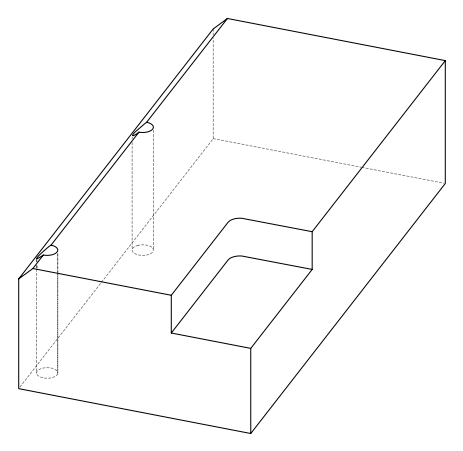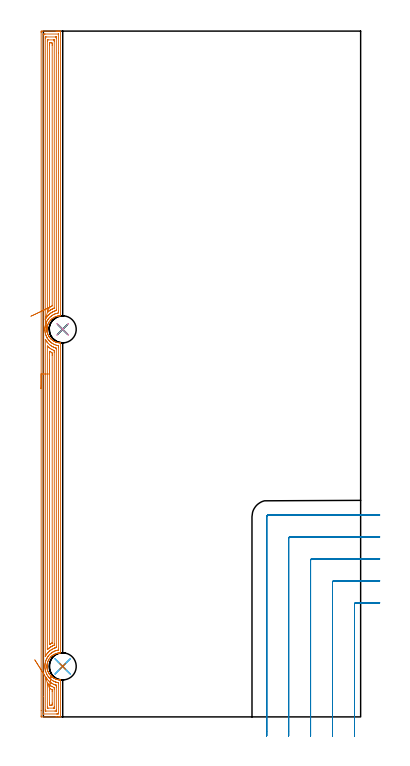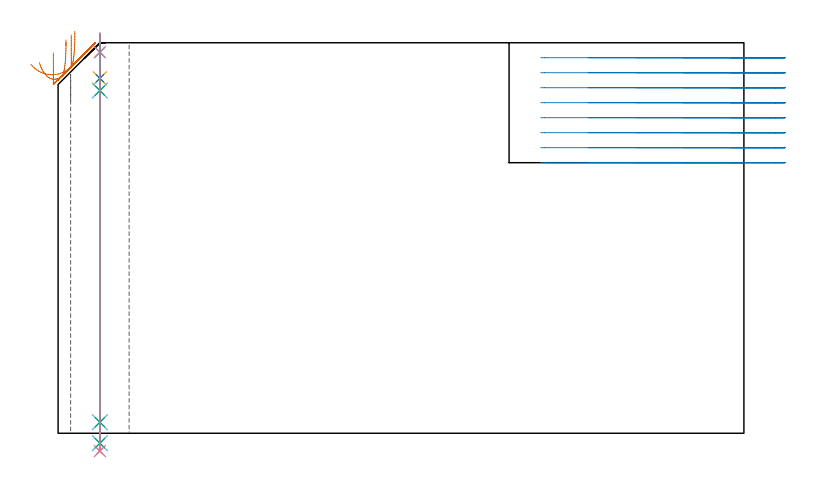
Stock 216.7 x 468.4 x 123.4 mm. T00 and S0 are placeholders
(PLAN: 10 operations, 8 tool changes, 35.8 min)
(1 AREA_MILL | FG_CHAMFER_SURFACE | UGT0205_001 | 18.74 min | 40809 mm3)
(2 MILL_CORNER_NOTCH_RECTANGULAR | CORNER_NOTCH_RECTANGULAR | UGT0201_094 | Follow Part, ap 5, ae 75% | 14.66 min | 414950 mm3)
(3 SPOT_DRILL | STEP1HOLE | NXT0321_9005460120000 | 0.05 min | 76 mm3)
(4 SPOT_DRILL_1 | STEP1HOLE_1 | NXT0321_9005460120000 | 0.05 min | 120 mm3)
(5 DRILL_BLIND_HOLE_INTO_CENTER | STEP1HOLE | NXT0301_046 | 0.05 min | 364 mm3)
(6 GUN_DRILL_THROUGH_HOLE | STEP1HOLE | UGT0307_003 | 0.59 min | 4294 mm3)
(7 SPADE_DRILL_TO_ENLARGE_THROUGH_HOLE | STEP1HOLE | UGT0306_009 | 0.53 min | 27817 mm3)
(8 DRILL_BLIND_HOLE_INTO_CENTER_1 | STEP1HOLE_1 | NXT0301_046 | 0.05 min | 364 mm3)
(9 GUN_DRILL_THROUGH_HOLE_1 | STEP1HOLE_1 | UGT0307_003 | 0.59 min | 4313 mm3)
(10 SPADE_DRILL_TO_ENLARGE_THROUGH_HOLE_1 | STEP1HOLE_1 | UGT0306_009 | 0.53 min | 27789 mm3)
(TOOL UGT0205_001 | Chamfer Mill 20 x 3 x 45 deg. | D20 FL50 Z2)
(TOOL UGT0201_094 | End mill 20 mm | D20 FL38 Z4)
(TOOL NXT0321_9005460120000 | NC Spot Drill, 142deg, 12mm, Carbide, Uncoated | D12 PA142 FL30 Z2)
(TOOL NXT0301_046 | Carbide Drill 7.5mm [860.1-0750-038A1-MM 2214] | D7.5 PA140 FL53 Z2)
(TOOL UGT0307_003 | Gun Drill 7 mm | D7 PA130 FL24 Z1)
(TOOL UGT0306_009 | Spade Drill 18.5mm | D18.5 PA132 FL10 Z2)
(OP 1 AREA_MILL)
G17 G21 G94 G90
T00 M6
G54
G17 G0 G90 X-1.5 Y224.2 S1061 M3
G43 Z133.4 H0
Z120.2
G94 G1 Y224.238 Z119.328 F250.
Y224.352 Z118.464
Y224.541 Z117.612
Y224.803 Z116.78
Y225.137 Z115.974
Y225.54 Z115.2
Y226.008 Z114.464
Y226.54 Z113.772
Y227.129 Z113.129
Y227.772 Z112.54
Y228.464 Z112.008
Y229.2 Z111.54
Y229.974 Z111.137
Y230.78 Z110.803
Y231.612 Z110.541
Y232.464 Z110.352
Y233.328 Z110.238
Y234.2 Z110.2
Y467.334
X-1.499 Y467.783 Z110.201
X-1.495 Y468.222 Z110.203
X-1.492 Y468.39 Z110.206
X-1.063 Y468.395 Z110.634
X-0.455 Y468.4 Z111.242
X8.622 Z120.316
X9.167 Z120.864
X9.502 Z121.198
X10.048 Z121.744
X10.383 Z122.077
X11.053 Z122.752
X11.368 Z123.067
X11.701 Y468.397 Z123.392
X11.7 Y468.23 Z123.4
Y274.843
X11.693 Y273.95 Z123.393
X11.174 Y273.933 Z122.873
X10.979 Y273.918 Z122.677
X10.542 Y273.87 Z122.237
X10.106 Y273.804 Z121.799
X9.997 Y273.782 Z121.689
X9.667 Y273.716 Z121.36
X9.502 Y273.675 Z121.196
X9.228 Y273.607 Z120.926
X8.788 Y273.473 Z120.486
X8.622 Y273.412 Z120.319
X8.352 Y273.313 Z120.05
X7.706 Y273.04 Z119.406
X7.476 Y272.923 Z119.175
X7.034 Y272.677 Z118.734
X6.602 Y272.408 Z118.298
X6.22 Y272.147 Z117.92
X5.724 Y271.749 Z117.424
X5.69 Y271.718 Z117.39
X5.393 Y271.449 Z117.091
X5.179 Y271.255 Z116.878
X4.849 Y270.906 Z116.548
X4.397 Y270.362 Z116.093
X4.277 Y270.197 Z115.976
X4.22 Y270.116 Z115.918
X4.086 Y269.93 Z115.782
X3.975 Y269.775 Z115.67
X3.78 Y269.469 Z115.479
X3.535 Y269.026 Z115.232
X3.383 Y268.723 Z115.082
X3.31 Y268.576 Z115.008
X3.099 Y268.093 Z114.796
X3.046 Y267.949 Z114.745
X3.023 Y267.885 Z114.722
X2.958 Y267.697 Z114.651
X2.953 Y267.683 Z114.647
X2.837 Y267.32 Z114.536
X2.812 Y267.238 Z114.511
X2.697 Y266.79 Z114.393
X2.604 Y266.345 Z114.304
X2.535 Y265.897 Z114.233
X2.49 Y265.451 Z114.184
X2.485 Y265.341 Z114.175
X2.475 Y265.191 Z114.169
X2.467 Y265.063 Z114.163
X2.464 Y265.017 Z114.16
X2.463 Y265.004 Z114.159
Y264.909 Z114.158
X2.462 Y264.8 Z114.156
X2.459 Y264.558
X2.479 Y264.111 Z114.17
X2.496 Y263.899 Z114.193
X2.517 Y263.665 Z114.214
X2.578 Y263.23 Z114.272
X2.579 Y263.219 Z114.274
X2.662 Y262.771 Z114.361
X2.768 Y262.326 Z114.466
X2.865 Y261.992 Z114.565
X2.899 Y261.878 Z114.599
X3.049 Y261.433 Z114.749
X3.097 Y261.306 Z114.797
X3.449 Y260.54 Z115.147
X3.692 Y260.09 Z115.389
X3.956 Y259.647 Z115.654
X3.974 Y259.62 Z115.672
X4.22 Y259.277 Z115.917
X4.288 Y259.182 Z115.986
X4.619 Y258.754 Z116.318
X4.849 Y258.49 Z116.548
X5.157 Y258.17 Z116.855
X5.289 Y258.041 Z116.988
X5.474 Y257.861 Z117.173
X5.54 Y257.804 Z117.239
X5.725 Y257.645 Z117.424
X6.156 Y257.306 Z117.856
X6.199 Y257.275 Z117.899
X6.421 Y257.117 Z118.116
X6.6 Y256.986 Z118.3
X6.861 Y256.829 Z118.557
X7.049 Y256.715 Z118.746
X7.476 Y256.479 Z119.175
X7.677 Y256.382 Z119.377
X7.911 Y256.27 Z119.61
X8.108 Y256.184 Z119.806
X8.181 Y256.152 Z119.878
X8.336 Y256.084 Z120.035
X8.357 Y256.076 Z120.056
X8.622 Y255.985 Z120.319
X8.791 Y255.926 Z120.488
X9.148 Y255.817 Z120.847
X9.228 Y255.793 Z120.926
X9.502 Y255.725 Z121.199
X9.664 Y255.684 Z121.363
X10.103 Y255.596 Z121.802
X10.541 Y255.53 Z122.238
X10.823 Y255.501 Z122.518
X10.981 Y255.485 Z122.675
X11.394 Y255.459 Z123.09
X11.586 Y255.452 Z123.283
X11.694 Y255.446 Z123.392
X11.7 Y255.191 Z123.4
Y43.939
X11.702 Y43.753 Z123.392
X11.329 Y43.74 Z123.028
X11.308 Y43.739 Z123.008
X11.201 Y43.731 Z122.901
X10.979 Y43.716 Z122.677
X10.542 Y43.67 Z122.237
X10.383 Y43.647 Z122.077
X10.104 Y43.607 Z121.801
X9.894 Y43.57 Z121.592
X9.228 Y43.404 Z120.926
X8.79 Y43.273 Z120.485
X8.622 Y43.212 Z120.316
X8.454 Y43.153 Z120.152
X8.352 Y43.116 Z120.05
X8.184 Y43.046 Z119.884
X7.911 Y42.93 Z119.61
X7.476 Y42.725 Z119.175
X7.381 Y42.677 Z119.081
X7.246 Y42.599 Z118.945
X6.988 Y42.451 Z118.687
X6.861 Y42.37 Z118.559
X6.6 Y42.206 Z118.299
X6.525 Y42.152 Z118.224
X6.421 Y42.078 Z118.118
X6.179 Y41.907 Z117.878
X6.005 Y41.784 Z117.704
X5.98 Y41.764 Z117.679
X5.724 Y41.554 Z117.424
X5.366 Y41.23 Z117.065
X5.019 Y40.891 Z116.716
X4.946 Y40.813 Z116.642
X4.85 Y40.711 Z116.547
X4.552 Y40.36 Z116.25
X4.268 Y39.998 Z115.967
X4.22 Y39.929 Z115.919
X3.973 Y39.575 Z115.673
X3.685 Y39.105 Z115.385
X3.449 Y38.662 Z115.146
X3.232 Y38.213 Z114.932
X3.098 Y37.893 Z114.797
X2.9 Y37.32 Z114.598
X2.77 Y36.875 Z114.466
X2.662 Y36.427 Z114.359
X2.648 Y36.346 Z114.342
X2.579 Y35.981 Z114.275
X2.516 Y35.534 Z114.214
X2.509 Y35.453 Z114.207
X2.476 Y35.088 Z114.175
X2.472 Y34.986 Z114.171
X2.468 Y34.84 Z114.162
X2.459 Y34.641 Z114.156
X2.461 Y34.523 Z114.154
X2.462 Y34.335 Z114.157
Y34.194 Z114.161
X2.489 Y33.748 Z114.185
X2.499 Y33.667 Z114.193
X2.537 Y33.301 Z114.232
X2.607 Y32.855 Z114.299
X2.625 Y32.773 Z114.316
X2.659 Y32.59 Z114.357
X2.679 Y32.494 Z114.377
X2.698 Y32.408 Z114.394
X2.72 Y32.327 Z114.413
X2.762 Y32.158 Z114.458
X2.813 Y31.962 Z114.507
X2.948 Y31.531 Z114.643
X3.098 Y31.104 Z114.797
X3.151 Y30.987 Z114.848
X3.312 Y30.62 Z115.012
X3.531 Y30.177 Z115.228
X3.746 Y29.795 Z115.442
X3.974 Y29.42 Z115.672
X4.018 Y29.354 Z115.716
X4.065 Y29.284 Z115.762
X4.403 Y28.832 Z116.101
X4.759 Y28.391 Z116.458
X4.849 Y28.289 Z116.548
X5.248 Y27.886 Z116.947
X5.66 Y27.498 Z117.359
X5.725 Y27.443 Z117.424
X5.759 Y27.416 Z117.459
X5.98 Y27.245 Z117.676
X6.144 Y27.116 Z117.843
X6.157 Y27.106 Z117.856
X6.265 Y27.029 Z117.965
X6.421 Y26.919 Z118.116
X6.56 Y26.818 Z118.259
X6.6 Y26.79 Z118.3
X6.885 Y26.605 Z118.581
X7.03 Y26.521 Z118.73
X7.101 Y26.48 Z118.801
X7.178 Y26.436 Z118.876
X7.301 Y26.371 Z118.996
X7.477 Y26.277 Z119.174
X7.911 Y26.069 Z119.61
X8.181 Y25.956 Z119.879
X8.254 Y25.925 Z119.954
X8.351 Y25.884 Z120.051
X8.462 Y25.844 Z120.161
X8.622 Y25.785 Z120.318
X8.818 Y25.712 Z120.516
X9.227 Y25.593 Z120.926
X9.502 Y25.525 Z121.199
X9.665 Y25.484 Z121.362
X10.103 Y25.396 Z121.802
X10.259 Y25.373 Z121.958
X10.54 Y25.33 Z122.239
X10.761 Y25.308 Z122.46
X10.979 Y25.286 Z122.677
X11.263 Y25.269 Z122.961
X11.472 Y25.256 Z123.17
X11.558 Y25.253 Z123.256
X11.695 Y25.24 Z123.393
X11.7 Y25.181 Z123.4
Y0.17
X11.701 Y0.003 Z123.392
X11.368 Y0. Z123.067
X11.053 Z122.752
X10.383 Z122.077
X9.167 Z120.864
X8.622 Z120.316
X-1.337 Y0.001 Z110.36
X-1.492 Y0.01 Z110.206
X-1.499 Y0.166 Z110.199
X-1.5 Y0.617 Z110.2
Y4.266
Y234.2
X-0.086 Z111.614
X-0.085 Y465.898 Z111.615
X-0.084 Y465.997 Z111.616
X-0.079 Y466.385 Z111.621
X0.305 Y466.396 Z112.005
X0.698 Y466.398 Z112.398
X1.181 Y466.4 Z112.881
X10.194 Y466.399 Z121.894
X10.225 Y466.398 Z121.925
X10.257 Y466.394 Z121.957
X10.278 Y466.39 Z121.978
X10.279 Y466.366 Z121.979
X10.285 Y466.096 Z121.985
X10.286 Y453.478 Z121.986
Y277.621
X10.285 Y276.728 Z121.985
X10.284 Y276.629 Z121.984
X10.271 Y275.849 Z121.971
X9.663 Y275.736 Z121.363
X9.529 Y275.708 Z121.229
X9.502 Y275.702 Z121.202
X8.832 Y275.522 Z120.532
X8.622 Y275.458 Z120.322
X8.169 Y275.302 Z119.869
X7.741 Y275.134 Z119.441
X7.537 Y275.049 Z119.237
X7.074 Y274.843 Z118.774
X6.934 Y274.768 Z118.634
X6.861 Y274.727 Z118.561
X6.376 Y274.442 Z118.076
X5.98 Y274.196 Z117.68
X5.832 Y274.1 Z117.532
X5.614 Y273.949 Z117.314
X5.325 Y273.721 Z117.025
X5.1 Y273.537 Z116.8
X4.843 Y273.317 Z116.543
X4.549 Y273.056 Z116.249
X4.38 Y272.893 Z116.08
X4.22 Y272.728 Z115.92
X3.95 Y272.437 Z115.65
X3.715 Y272.163 Z115.415
X3.546 Y271.953 Z115.246
X3.339 Y271.688 Z115.039
X3.164 Y271.448 Z114.864
X3.039 Y271.27 Z114.739
X2.807 Y270.916 Z114.507
X2.476 Y270.359 Z114.176
X2.459 Y270.326 Z114.159
X2.18 Y269.766 Z113.88
X2.051 Y269.483 Z113.751
X1.906 Y269.151 Z113.606
X1.691 Y268.59 Z113.391
X1.674 Y268.542 Z113.374
X1.662 Y268.505 Z113.362
X1.578 Y268.236 Z113.278
X1.461 Y267.816 Z113.161
X1.43 Y267.697 Z113.13
X1.292 Y267.094 Z112.992
X1.235 Y266.803 Z112.935
X1.161 Y266.333 Z112.861
X1.113 Y265.91 Z112.813
X1.079 Y265.524 Z112.779
X1.054 Y265.017 Z112.754
X1.052 Y264.837 Z112.752
X1.058 Y264.306 Z112.758
X1.065 Y264.124 Z112.765
X1.091 Y263.725 Z112.791
X1.142 Y263.23 Z112.842
X1.217 Y262.704 Z112.917
X1.287 Y262.337 Z112.987
X1.465 Y261.558 Z113.165
X1.497 Y261.444 Z113.197
X1.578 Y261.171 Z113.278
X1.788 Y260.551 Z113.488
X1.925 Y260.199 Z113.625
X2.172 Y259.657 Z113.872
X2.266 Y259.461 Z113.966
X2.459 Y259.084 Z114.159
X2.594 Y258.833 Z114.294
X2.634 Y258.764 Z114.334
X2.905 Y258.323 Z114.605
X3.219 Y257.871 Z114.919
X3.339 Y257.708 Z115.039
X3.656 Y257.302 Z115.356
X3.933 Y256.978 Z115.633
X4.22 Y256.673 Z115.92
X4.83 Y256.084 Z116.53
X5.1 Y255.859 Z116.8
X5.468 Y255.57 Z117.168
X5.976 Y255.191 Z117.676
X5.989 Y255.182 Z117.689
X6.861 Y254.682 Z118.561
X7.635 Y254.298 Z119.335
X7.741 Y254.251 Z119.441
X7.82 Y254.218 Z119.52
X8.622 Y253.942 Z120.322
X9.116 Y253.796 Z120.816
X9.502 Y253.706 Z121.202
X10.226 Y253.564 Z121.926
X10.255 Y253.552 Z121.955
X10.279 Y253.51 Z121.979
X10.286 Y252.511 Z121.986
Y46.172
X10.283 Y45.775 Z121.983
X10.281 Y45.676 Z121.981
X10.279 Y45.658 Z121.979
X10.262 Y45.65 Z121.962
X10.21 Y45.637 Z121.91
X10.059 Y45.607 Z121.759
X9.502 Y45.493 Z121.202
X9.329 Y45.454 Z121.029
X8.66 Y45.279 Z120.36
X8.63 Y45.27 Z120.33
X8.622 Y45.267 Z120.322
X7.98 Y45.036 Z119.68
X7.741 Y44.936 Z119.441
X7.363 Y44.77 Z119.063
X6.861 Y44.528 Z118.561
X6.768 Y44.48 Z118.468
X6.601 Y44.385 Z118.301
X6.217 Y44.146 Z117.917
X5.98 Y43.993 Z117.68
X5.688 Y43.789 Z117.388
X5.274 Y43.492 Z116.974
X5.177 Y43.414 Z116.877
X5.1 Y43.348 Z116.8
X4.708 Y42.997 Z116.408
X4.278 Y42.599 Z115.978
X4.248 Y42.57 Z115.948
X4.239 Y42.56 Z115.939
X4.22 Y42.54 Z115.92
X3.83 Y42.101 Z115.53
X3.498 Y41.706 Z115.198
X3.428 Y41.616 Z115.128
X3.339 Y41.498 Z115.039
X3.058 Y41.098 Z114.758
X2.869 Y40.813 Z114.569
X2.712 Y40.556 Z114.412
X2.459 Y40.122 Z114.159
X2.388 Y39.991 Z114.088
X2.351 Y39.919 Z114.051
X2.098 Y39.392 Z113.798
X1.937 Y39.026 Z113.637
X1.833 Y38.767 Z113.533
X1.6 Y38.111 Z113.3
X1.578 Y38.036 Z113.278
X1.41 Y37.41 Z113.11
X1.37 Y37.24 Z113.07
X1.252 Y36.678 Z112.952
X1.194 Y36.346 Z112.894
X1.133 Y35.905 Z112.833
X1.09 Y35.453 Z112.79
X1.066 Y35.08 Z112.766
X1.05 Y34.56 Z112.75
X1.054 Y34.198 Z112.754
X1.08 Y33.667 Z112.78
X1.118 Y33.24 Z112.818
X1.176 Y32.773 Z112.876
X1.275 Y32.188 Z112.975
X1.339 Y31.88 Z113.039
X1.427 Y31.517 Z113.127
X1.565 Y31. Z113.265
X1.569 Y30.987 Z113.269
X1.578 Y30.958 Z113.278
X1.885 Y30.094 Z113.585
X2.128 Y29.536 Z113.828
X2.295 Y29.2 Z113.995
X2.459 Y28.883 Z114.159
X2.793 Y28.307 Z114.493
X3.005 Y27.97 Z114.705
X3.339 Y27.505 Z115.039
X3.407 Y27.414 Z115.107
X3.681 Y27.067 Z115.381
X4.17 Y26.521 Z115.87
X4.22 Y26.471 Z115.92
X5.019 Y25.709 Z116.719
X5.1 Y25.646 Z116.8
X5.124 Y25.627 Z116.824
X5.98 Y25.003 Z117.68
X6.396 Y24.734 Z118.096
X6.861 Y24.478 Z118.561
X7.283 Y24.269 Z118.983
X7.741 Y24.065 Z119.441
X8.291 Y23.841 Z119.991
X8.538 Y23.756 Z120.238
X8.622 Y23.729 Z120.322
X8.776 Y23.685 Z120.476
X9.502 Y23.507 Z121.202
X9.922 Y23.415 Z121.622
X10.17 Y23.365 Z121.87
X10.279 Y23.329 Z121.979
X10.284 Y23.047 Z121.984
X10.285 Y22.948 Z121.985
Y2.502
X10.284 Y2.403 Z121.984
X10.279 Y2.015 Z121.979
X9.895 Y2.004 Z121.595
X9.502 Y2.002 Z121.202
X9.019 Y2. Z120.719
X0.006 Y2.001 Z111.706
X-0.025 Y2.002 Z111.675
X-0.057 Y2.006 Z111.643
X-0.078 Y2.01 Z111.622
X-0.079 Y2.034 Z111.621
X-0.085 Y2.304 Z111.615
X-0.086 Y14.026 Z111.614
Y234.2
X1.328 Z113.028
X1.329 Y257.871 Z113.029
X1.578 Y257.442 Z113.278
X1.858 Y256.978 Z113.558
X2.459 Y256.129 Z114.159
X2.492 Y256.084 Z114.192
X2.61 Y255.931 Z114.31
X3.256 Y255.191 Z114.956
X3.339 Y255.106 Z115.039
X4.179 Y254.298 Z115.879
X4.22 Y254.262 Z115.92
X4.42 Y254.095 Z116.12
X5.1 Y253.588 Z116.8
X5.355 Y253.405 Z117.055
X5.98 Y253.032 Z117.68
X6.248 Y252.876 Z117.948
X6.773 Y252.601 Z118.473
X6.861 Y252.558 Z118.561
X6.958 Y252.511 Z118.658
X7.503 Y252.277 Z119.203
X7.741 Y252.189 Z119.441
X8.235 Y252.011 Z119.935
X8.622 Y251.888 Z120.322
X8.83 Y251.822 Z120.53
X8.865 Y251.808 Z120.565
X8.867 Y251.77 Z120.567
X8.87 Y251.703 Z120.57
X8.871 Y251.618 Z120.571
Y251.365
Y47.958
X8.87 Y47.707 Z120.57
X8.866 Y47.452 Z120.566
X8.865 Y47.386 Z120.565
X8.839 Y47.374 Z120.539
X8.772 Y47.351 Z120.472
X8.622 Y47.304 Z120.322
X8.441 Y47.249 Z120.141
X7.867 Y47.065 Z119.567
X7.774 Y47.032 Z119.474
X7.741 Y47.02 Z119.441
X7.151 Y46.771 Z118.851
X6.861 Y46.641 Z118.561
X6.548 Y46.489 Z118.248
X5.956 Y46.172 Z117.656
X5.431 Y45.836 Z117.131
X5.1 Y45.61 Z116.8
X4.907 Y45.474 Z116.607
X4.64 Y45.279 Z116.34
X4.407 Y45.088 Z116.107
X4.22 Y44.928 Z115.92
X3.936 Y44.673 Z115.636
X3.625 Y44.385 Z115.325
X3.48 Y44.243 Z115.18
X3.339 Y44.096 Z115.039
X3.054 Y43.781 Z114.754
X2.8 Y43.492 Z114.5
X2.645 Y43.303 Z114.345
X2.459 Y43.067 Z114.159
X2.261 Y42.8 Z113.961
X2.118 Y42.599 Z113.818
X1.899 Y42.273 Z113.599
X1.578 Y41.767 Z113.278
X1.555 Y41.729 Z113.255
X1.37 Y41.407 Z113.07
X1.335 Y41.351 Z113.035
X1.333 Z113.033
X1.332 Y41.354 Z113.032
X1.33 Y41.387 Z113.03
X1.329 Y41.545 Z113.029
X1.328 Y41.706 Z113.028
Y234.2
X2.743 Z114.443
Y253.116
X2.744 Y253.203 Z114.444
X2.746 Y253.227 Z114.446
X2.747 Y253.23 Z114.447
X2.756 Y253.227 Z114.456
X3.339 Y252.691 Z115.039
X3.545 Y252.511 Z115.245
X4.22 Y251.988 Z115.92
X4.72 Y251.618 Z116.42
X5.1 Y251.385 Z116.8
X5.666 Y251.044 Z117.366
X5.98 Y250.881 Z117.68
X6.287 Y250.725 Z117.987
X6.861 Y250.467 Z118.561
X7.304 Y250.276 Z119.004
X7.406 Y250.229 Z119.106
X7.45 Y250.207 Z119.15
X7.453 Y250.124 Z119.153
X7.455 Y249.832 Z119.155
X7.457 Y249.227 Z119.157
Y248.939
Y50.033
X7.456 Y49.745 Z119.156
X7.453 Y49.144 Z119.153
X7.45 Y49.003 Z119.15
X7.122 Y48.852 Z118.822
X6.937 Y48.774 Z118.637
X6.861 Y48.74 Z118.561
X6.33 Y48.497 Z118.03
X5.98 Y48.323 Z117.68
X5.745 Y48.197 Z117.445
X5.318 Y47.958 Z117.018
X5.182 Y47.875 Z116.882
X5.1 Y47.822 Z116.8
X4.65 Y47.522 Z116.35
X4.22 Y47.224 Z115.92
X4.128 Y47.158 Z115.828
X4.002 Y47.065 Z115.702
X3.636 Y46.764 Z115.336
X3.339 Y46.509 Z115.039
X3.162 Y46.351 Z114.862
X2.966 Y46.172 Z114.666
X2.864 Y46.075 Z114.564
X2.828 Y46.043 Z114.528
X2.774 Y45.998 Z114.474
X2.752 Y45.98 Z114.452
X2.749 Y45.987 Z114.449
X2.747 Y46.03 Z114.447
X2.744 Y46.172 Z114.444
X2.743 Y46.424 Z114.443
Y46.777
Y234.2
X4.157 Z115.857
Y248.109
X4.16 Y248.939 Z115.86
X4.162 Y248.997 Z115.862
X4.22 Y249.725 Z115.92
X4.456 Y249.591 Z116.156
X5.1 Y249.219 Z116.8
X5.617 Y248.939 Z117.317
X5.98 Y248.749 Z117.68
X6.037 Y248.045 Z117.737
X6.04 Y247.985 Z117.74
X6.043 Y247.152 Z117.743
Y247.088
X6.042 Y50.638 Z117.742
X6.041 Y50.576 Z117.741
X6.037 Y50.512 Z117.737
X6.034 Y50.483 Z117.734
X6.02 Y50.473 Z117.72
X5.98 Y50.45 Z117.68
X5.519 Y50.214 Z117.219
X5.1 Y49.987 Z116.8
X4.946 Y49.901 Z116.646
X4.678 Y49.745 Z116.378
X4.395 Y49.567 Z116.095
X4.22 Y49.457 Z115.92
X4.174 Y49.431 Z115.874
X4.166 Y49.428 Z115.866
X4.163 Y49.47 Z115.863
X4.159 Y49.554 Z115.859
X4.157 Y49.681 Z115.857
Y49.745
Y234.2
Y235.072 Z115.895
Y235.936 Z116.009
Y236.788 Z116.198
Y237.62 Z116.46
Y238.426 Z116.794
Y239.2 Z117.197
Y239.936 Z117.665
Y240.628 Z118.196
Y241.271 Z118.786
Y241.86 Z119.429
Y242.392 Z120.121
Y242.86 Z120.857
Y243.263 Z121.631
Y243.597 Z122.437
Y243.859 Z123.269
Y244.048 Z124.12
Y244.162 Z124.985
Y244.2 Z125.857
G0 X2.482 Y263.052 Z124.271
G1 X2.492 Y262.974 Z123.402
Y262.972 Z122.53
X2.482 Y263.046 Z121.66
X2.462 Y263.194 Z120.801
X2.432 Y263.416 Z119.958
X2.393 Y263.71 Z119.137
X2.344 Y264.074 Z118.346
X2.285 Y264.504 Z117.589
X2.219 Y264.999 Z116.874
X2.144 Y265.553 Z116.204
X2.061 Y266.163 Z115.586
X1.972 Y266.824 Z115.024
X1.877 Y267.531 Z114.522
X1.776 Y268.279 Z114.084
X1.67 Y269.062 Z113.714
X1.56 Y269.874 Z113.414
X1.448 Y270.708 Z113.186
X1.333 Y271.559 Z113.033
X1.332 Y271.564 Z113.032
X1.33 Y271.605 Z113.03
X1.329 Y271.74 Z113.029
X1.328 Y271.909 Z113.028
X1.329 Y463.57 Z113.029
X1.332 Y464.21 Z113.032
X1.334 Y464.337 Z113.034
X1.336 Y464.39 Z113.036
X1.396 Y464.396 Z113.096
X1.578 Y464.398 Z113.278
X2.272 Y464.4 Z113.972
X8.435 Z120.135
X8.622 Y464.397 Z120.322
X8.808 Y464.393 Z120.508
X8.857 Y464.39 Z120.557
X8.865 Y464.36 Z120.565
X8.868 Y464.295 Z120.568
X8.87 Y464.21 Z120.57
X8.871 Y463.957 Z120.571
X8.872 Y463.317 Z120.572
X8.871 Y277.842 Z120.571
X8.869 Y277.682 Z120.569
X8.867 Y277.604 Z120.567
X8.865 Y277.59 Z120.565
X8.831 Y277.574 Z120.531
X8.667 Y277.522 Z120.367
X8.631 Y277.513 Z120.331
X8.622 Y277.51 Z120.322
X7.968 Y277.293 Z119.668
X7.741 Y277.21 Z119.441
X7.33 Y277.046 Z119.03
X6.861 Y276.843 Z118.561
X6.716 Y276.777 Z118.416
X6.416 Y276.629 Z118.116
X6.137 Y276.47 Z117.837
X5.98 Y276.377 Z117.68
X5.586 Y276.136 Z117.286
X5.1 Y275.823 Z116.8
X5.048 Y275.788 Z116.748
X4.975 Y275.736 Z116.675
X4.553 Y275.397 Z116.253
X4.22 Y275.123 Z115.92
X4.07 Y274.995 Z115.77
X3.899 Y274.843 Z115.599
X3.608 Y274.57 Z115.308
X3.339 Y274.295 Z115.039
X3.173 Y274.118 Z114.873
X3.021 Y273.949 Z114.721
X2.764 Y273.64 Z114.464
X2.459 Y273.264 Z114.159
X2.369 Y273.147 Z114.069
X2.302 Y273.056 Z114.002
X2.001 Y272.627 Z113.701
X1.697 Y272.163 Z113.397
X1.651 Y272.089 Z113.351
X1.578 Y271.966 Z113.278
X1.427 Y271.711 Z113.127
X1.344 Y271.575 Z113.044
X1.333 Y271.559 Z113.033
X2.748 Y276.178 Z114.448
X2.746 Y276.184 Z114.446
X2.744 Y276.221 Z114.444
X2.743 Y276.341 Z114.443
Y276.629
Y461.531
X2.746 Y462.132 Z114.446
X2.75 Y462.337 Z114.45
X2.756 Y462.39 Z114.456
X2.804 Y462.393 Z114.504
X2.911 Y462.396 Z114.611
X3.339 Y462.4 Z115.039
X6.885 Z118.585
X7.291 Y462.397 Z118.991
X7.393 Y462.394 Z119.093
X7.441 Y462.39 Z119.141
X7.451 Y462.382 Z119.151
X7.453 Y462.366 Z119.153
X7.455 Y462.267 Z119.155
X7.457 Y461.819 Z119.157
Y461.531
Y279.597
X7.455 Y279.309 Z119.155
X7.453 Y279.234 Z119.153
X7.451 Y279.202 Z119.151
X7.415 Y279.177 Z119.115
X6.861 Y278.937 Z118.561
X6.505 Y278.777 Z118.205
X5.98 Y278.531 Z117.68
X5.904 Y278.493 Z117.604
X5.763 Y278.416 Z117.463
X5.344 Y278.168 Z117.044
X5.1 Y278.018 Z116.8
X4.8 Y277.827 Z116.5
X4.338 Y277.522 Z116.038
X4.27 Y277.471 Z115.97
X4.22 Y277.432 Z115.92
X3.78 Y277.075 Z115.48
X3.339 Y276.71 Z115.039
X3.296 Y276.673 Z114.996
X2.765 Y276.19 Z114.465
X2.75 Y276.178 Z114.45
X2.748 Z114.448
X4.167 Y279.632 Z115.867
X4.163 Y279.757 Z115.863
X4.158 Y280.011 Z115.858
X4.157 Y280.138 Z115.857
Y280.202
Y458.915
X4.161 Y459.744 Z115.861
X4.163 Y459.801 Z115.863
X4.22 Y460.39 Z115.92
X4.458 Y460.396 Z116.158
X5.1 Y460.399 Z116.8
X5.336 Y460.398 Z117.036
X5.98 Y460.39 Z117.68
X6.036 Y459.744 Z117.736
X6.04 Y459.684 Z117.74
X6.043 Y458.851 Z117.743
Y458.787
Y281.032
X6.041 Y280.968 Z117.741
X6.036 Y280.842 Z117.736
X6.026 Y280.68 Z117.726
X5.105 Y280.197 Z116.805
X4.554 Y279.863 Z116.254
X4.22 Y279.661 Z115.92
X4.181 Y279.639 Z115.881
X4.167 Y279.632 Z115.867
X3.559 Y279.346 Z115.31
X2.91 Y279.04 Z114.815
X2.224 Y278.717 Z114.383
X1.506 Y278.379 Z114.02
X0.763 Y278.029 Z113.726
X-0.001 Y277.669 Z113.506
X-0.779 Y277.302 Z113.36
X-1.565 Y276.932 Z113.29
X-2.354 Y276.56 Z113.295
X-3.14 Y276.19 Z113.377
X-3.916 Y275.824 Z113.534
X-4.677 Y275.466 Z113.765
X-5.417 Y275.117 Z114.069
X-6.13 Y274.781 Z114.442
X-6.811 Y274.46 Z114.883
X-7.455 Y274.157 Z115.388
X-8.056 Y273.874 Z115.953
X-8.611 Y273.613 Z116.574
G0 Z133.4
X-5.916 Y39.065
Z117.129
G1 X-5.677 Y38.689 Z116.379
X-5.404 Y38.259 Z115.67
X-5.1 Y37.779 Z115.009
X-4.765 Y37.252 Z114.399
X-4.404 Y36.682 Z113.846
X-4.018 Y36.074 Z113.354
X-3.61 Y35.432 Z112.927
X-3.185 Y34.761 Z112.568
X-2.743 Y34.065 Z112.279
X-2.291 Y33.352 Z112.063
X-1.829 Y32.625 Z111.922
X-1.363 Y31.89 Z111.856
X-0.896 Y31.154 Z111.867
X-0.431 Y30.421 Z111.953
X0.028 Y29.697 Z112.115
X0.478 Y28.987 Z112.351
X0.915 Y28.298 Z112.659
X1.337 Y27.634 Z113.037
X1.362 Y27.594 Z113.062
X1.472 Y27.414 Z113.172
X1.578 Y27.238 Z113.278
X1.851 Y26.797 Z113.551
X2.03 Y26.521 Z113.73
X2.459 Y25.938 Z114.159
X2.593 Y25.764 Z114.293
X2.705 Y25.627 Z114.405
X3.339 Y24.91 Z115.039
X3.513 Y24.734 Z115.213
X3.879 Y24.388 Z115.579
X4.22 Y24.071 Z115.92
X4.5 Y23.841 Z116.2
X5.1 Y23.394 Z116.8
X5.357 Y23.208 Z117.057
X5.75 Y22.948 Z117.45
X5.98 Y22.814 Z117.68
X6.281 Y22.643 Z117.981
X6.861 Y22.36 Z118.561
X7.552 Y22.054 Z119.252
X7.741 Y21.98 Z119.441
X7.859 Y21.935 Z119.559
X8.322 Y21.783 Z120.022
X8.622 Y21.694 Z120.322
X8.781 Y21.646 Z120.481
X8.833 Y21.629 Z120.533
X8.857 Y21.62 Z120.557
X8.865 Y21.582 Z120.565
X8.868 Y21.415 Z120.568
X8.87 Y21.161 Z120.57
X8.871 Y20.908 Z120.571
X8.872 Y20.268 Z120.572
X8.871 Y4.83 Z120.571
X8.868 Y4.189 Z120.568
X8.866 Y4.063 Z120.566
X8.864 Y4.01 Z120.564
X8.804 Y4.004 Z120.504
X8.622 Y4.002 Z120.322
X7.928 Y4. Z119.628
X1.765 Z113.465
X1.578 Y4.003 Z113.278
X1.392 Y4.007 Z113.092
X1.343 Y4.01 Z113.043
X1.335 Y4.04 Z113.035
X1.332 Y4.105 Z113.032
X1.33 Y4.189 Z113.03
X1.329 Y4.443 Z113.029
X1.328 Y5.083 Z113.028
X1.329 Y27.537 Z113.029
X1.33 Y27.572 Z113.03
X1.334 Y27.619 Z113.034
X1.337 Y27.634 Z113.037
X2.752 Y23.031 Z114.452
X2.764 Y23.021 Z114.464
X2.85 Y22.948 Z114.55
X3.339 Y22.498 Z115.039
X3.862 Y22.054 Z115.562
X4.066 Y21.899 Z115.766
X4.22 Y21.787 Z115.92
X5.091 Y21.171 Z116.791
X5.105 Y21.161 Z116.805
X5.663 Y20.846 Z117.363
X5.98 Y20.68 Z117.68
X6.842 Y20.268 Z118.542
X7.348 Y20.048 Z119.048
X7.45 Y19.995 Z119.15
X7.453 Y19.889 Z119.153
X7.456 Y19.664 Z119.156
X7.457 Y19.375 Z119.157
Y18.769
Y6.869
X7.454 Y6.268 Z119.154
X7.45 Y6.063 Z119.15
X7.444 Y6.01 Z119.144
X7.396 Y6.007 Z119.096
X7.289 Y6.004 Z118.989
X6.861 Y6. Z118.561
X3.315 Z115.015
X2.909 Y6.003 Z114.609
X2.807 Y6.006 Z114.507
X2.759 Y6.01 Z114.459
X2.749 Y6.018 Z114.449
X2.747 Y6.034 Z114.447
X2.745 Y6.133 Z114.445
X2.743 Y6.581 Z114.443
Y6.869
Y22.054
X2.744 Y22.659 Z114.444
X2.747 Y22.948 Z114.447
X2.75 Y23.017 Z114.45
X2.752 Y23.031 Z114.452
X4.173 Y19.571 Z115.873
X4.22 Y19.542 Z115.92
X4.479 Y19.375 Z116.179
X5.1 Y19.011 Z116.8
X6.029 Y18.531 Z117.729
X6.036 Y18.481 Z117.736
X6.039 Y18.422 Z117.739
X6.043 Y17.588 Z117.743
Y17.525
Y9.485
X6.039 Y8.656 Z117.739
X6.037 Y8.599 Z117.737
X5.98 Y8.01 Z117.68
X5.742 Y8.004 Z117.442
X5.1 Y8.001 Z116.8
X4.864 Y8.002 Z116.564
X4.22 Y8.01 Z115.92
X4.164 Y8.656 Z115.864
X4.16 Y8.716 Z115.86
X4.157 Y9.549 Z115.857
Y9.613
Y18.481
X4.158 Y19.375 Z115.858
X4.159 Y19.436 Z115.859
X4.164 Y19.5 Z115.864
X4.173 Y19.571 Z115.873
X4.283 Y20.424 Z116.022
X4.392 Y21.26 Z116.245
X4.497 Y22.074 Z116.541
X4.599 Y22.859 Z116.907
X4.696 Y23.61 Z117.34
X4.788 Y24.32 Z117.839
X4.874 Y24.985 Z118.397
X4.953 Y25.598 Z119.012
X5.026 Y26.157 Z119.679
X5.09 Y26.655 Z120.392
X5.146 Y27.09 Z121.146
X5.194 Y27.458 Z121.935
X5.233 Y27.757 Z122.754
X5.262 Y27.983 Z123.596
X5.282 Y28.136 Z124.455
X5.292 Y28.215 Z125.323
Y28.217 Z126.196
X5.283 Y28.145 Z127.065
G0 Z133.4
M5
M2
(OP 2 MILL_CORNER_NOTCH_RECTANGULAR)
G17 G21 G94 G90
T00 M6
G54
G17 G0 G90 X229.7 Y77.9 S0 M3
G43 Z133.4 H0
Z118.662
G94 G1 X226.7 F250.
X213.494 F500.
G3 X212.5 Y76.906 R1.
G1 Y-10.
Y-13. F250.
G0 Z133.4
X229.7 Y92.9
Z118.662
G1 X226.7
X198.494 F500.
G3 X197.5 Y91.906 R1.
G1 Y-10.
Y-13. F250.
G0 Z133.4
X229.7 Y107.9
Z118.662
G1 X226.7
X183.495 F500.
G3 X182.5 Y106.906 R1.
G1 Y-10.
Y-13. F250.
G0 Z133.4
X229.7 Y122.9
Z118.662
G1 X226.7
X168.495 F500.
G3 X167.5 Y121.905 R1.
G1 Y-10.
Y-13. F250.
G0 Z133.4
X229.7 Y137.9
Z118.662
G1 X226.7
X153.7 F500.
G3 X152.5 Y136.7 R1.2
G1 Y-10.
Y-13. F250.
G0 Z133.4
X229.7 Y77.9
Z113.925
G1 X226.7
X213.494 F500.
G3 X212.5 Y76.906 R1.
G1 Y-10.
Y-13. F250.
G0 Z133.4
X229.7 Y92.9
Z113.925
G1 X226.7
X198.494 F500.
G3 X197.5 Y91.906 R1.
G1 Y-10.
Y-13. F250.
G0 Z133.4
X229.7 Y107.9
Z113.925
G1 X226.7
X183.495 F500.
G3 X182.5 Y106.905 R1.
G1 Y-10.
Y-13. F250.
G0 Z133.4
X229.7 Y122.9
Z113.925
G1 X226.7
X168.495 F500.
G3 X167.5 Y121.905 R1.
G1 Y-10.
Y-13. F250.
G0 Z133.4
X229.7 Y137.9
Z113.925
G1 X226.7
X153.7 F500.
G3 X152.5 Y136.7 R1.2
G1 Y-10.
Y-13. F250.
G0 Z133.4
X229.7 Y77.9
Z109.187
G1 X226.7
X213.494 F500.
G3 X212.5 Y76.906 R1.
G1 Y-10.
Y-13. F250.
G0 Z133.4
X229.7 Y92.9
Z109.187
G1 X226.7
X198.494 F500.
G3 X197.5 Y91.906 R1.
G1 Y-10.
Y-13. F250.
G0 Z133.4
X229.7 Y107.9
Z109.187
G1 X226.7
X183.495 F500.
G3 X182.5 Y106.905 R1.
G1 Y-10.
Y-13. F250.
G0 Z133.4
X229.7 Y122.9
Z109.187
G1 X226.7
X168.495 F500.
G3 X167.5 Y121.905 R1.
G1 Y-10.
Y-13. F250.
G0 Z133.4
X229.7 Y137.9
Z109.187
G1 X226.7
X153.7 F500.
G3 X152.5 Y136.7 R1.2
G1 Y-10.
Y-13. F250.
G0 Z133.4
X229.7 Y77.9
Z104.45
G1 X226.7
X213.494 F500.
G3 X212.5 Y76.906 R1.
G1 Y-10.
Y-13. F250.
G0 Z133.4
X229.7 Y92.9
Z104.45
G1 X226.7
X198.494 F500.
G3 X197.5 Y91.906 R1.
G1 Y-10.
Y-13. F250.
G0 Z133.4
X229.7 Y107.9
Z104.45
G1 X226.7
X183.495 F500.
G3 X182.5 Y106.905 R1.
G1 Y-10.
Y-13. F250.
G0 Z133.4
X229.7 Y122.9
Z104.45
G1 X226.7
X168.495 F500.
G3 X167.5 Y121.905 R1.
G1 Y-10.
Y-13. F250.
G0 Z133.4
X229.7 Y137.9
Z104.45
G1 X226.7
X153.7 F500.
G3 X152.5 Y136.7 R1.2
G1 Y-10.
Y-13. F250.
G0 Z133.4
X229.7 Y77.9
Z99.712
G1 X226.7
X213.494 F500.
G3 X212.5 Y76.906 R1.
G1 Y-10.
Y-13. F250.
G0 Z133.4
X229.7 Y92.9
Z99.712
G1 X226.7
X198.494 F500.
G3 X197.5 Y91.906 R1.
G1 Y-10.
Y-13. F250.
G0 Z133.4
X229.7 Y107.9
Z99.712
G1 X226.7
X183.495 F500.
G3 X182.5 Y106.905 R1.
G1 Y-10.
Y-13. F250.
G0 Z133.4
X229.7 Y122.9
Z99.712
G1 X226.7
X168.495 F500.
G3 X167.5 Y121.905 R1.
G1 Y-10.
Y-13. F250.
G0 Z133.4
X229.7 Y137.9
Z99.712
G1 X226.7
X153.7 F500.
G3 X152.5 Y136.7 R1.2
G1 Y-10.
Y-13. F250.
G0 Z133.4
X229.7 Y77.9
Z94.975
G1 X226.7
X213.494 F500.
G3 X212.5 Y76.906 R1.
G1 Y-10.
Y-13. F250.
G0 Z133.4
X229.7 Y92.9
Z94.975
G1 X226.7
X198.494 F500.
G3 X197.5 Y91.906 R1.
G1 Y-10.
Y-13. F250.
G0 Z133.4
X229.7 Y107.9
Z94.975
G1 X226.7
X183.495 F500.
G3 X182.5 Y106.905 R1.
G1 Y-10.
Y-13. F250.
G0 Z133.4
X229.7 Y122.9
Z94.975
G1 X226.7
X168.495 F500.
G3 X167.5 Y121.905 R1.
G1 Y-10.
Y-13. F250.
G0 Z133.4
X229.7 Y137.9
Z94.975
G1 X226.7
X153.7 F500.
G3 X152.5 Y136.7 R1.2
G1 Y-10.
Y-13. F250.
G0 Z133.4
X229.7 Y77.9
Z90.237
G1 X226.7
X213.494 F500.
G3 X212.5 Y76.906 R1.
G1 Y-10.
Y-13. F250.
G0 Z133.4
X229.7 Y92.9
Z90.237
G1 X226.7
X198.494 F500.
G3 X197.5 Y91.906 R1.
G1 Y-10.
Y-13. F250.
G0 Z133.4
X229.7 Y107.9
Z90.237
G1 X226.7
X183.495 F500.
G3 X182.5 Y106.905 R1.
G1 Y-10.
Y-13. F250.
G0 Z133.4
X229.7 Y122.9
Z90.237
G1 X226.7
X168.495 F500.
G3 X167.5 Y121.905 R1.
G1 Y-10.
Y-13. F250.
G0 Z133.4
X229.7 Y137.9
Z90.237
G1 X226.7
X153.7 F500.
G3 X152.5 Y136.7 R1.2
G1 Y-10.
Y-13. F250.
G0 Z133.4
X229.7 Y77.9
Z85.5
G1 X226.7
X213.494 F500.
G3 X212.5 Y76.906 R1.
G1 Y-10.
Y-13. F250.
G0 Z133.4
X229.7 Y92.9
Z85.5
G1 X226.7
X198.494 F500.
G3 X197.5 Y91.906 R1.
G1 Y-10.
Y-13. F250.
G0 Z133.4
X229.7 Y107.9
Z85.5
G1 X226.7
X183.495 F500.
G3 X182.5 Y106.905 R1.
G1 Y-10.
Y-13. F250.
G0 Z133.4
X229.7 Y122.9
Z85.5
G1 X226.7
X168.495 F500.
G3 X167.5 Y121.905 R1.
G1 Y-10.
Y-13. F250.
G0 Z133.4
X229.7 Y137.9
Z85.5
G1 X226.7
X153.7 F500.
G3 X152.5 Y136.7 R1.2
G1 Y-10.
Y-13. F250.
G0 Z133.4
M5
M2
(OP 3 SPOT_DRILL)
G17 G21 G94 G90
T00 M6
G54
G17 G0 G90 X13.2 Y34.5 S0 M3
G43 Z133.4 H0
G94 G81 G98 Z120.4 F250. R126.4
G80
M5
M2
(OP 4 SPOT_DRILL_1)
G17 G21 G94 G90
T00 M6
G54
G17 G0 G90 X13.2 Y264.7 S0 M3
G43 Z133.4 H0
G94 G81 G98 Z120.4 F250. R126.4
G80
M5
M2
(OP 5 DRILL_BLIND_HOLE_INTO_CENTER)
G17 G21 G94 G90
T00 M6
G54
G17 G0 G90 X13.2 Y34.5 S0 M3
G43 Z133.4 H1
G94 G81 G98 Z112.15 F250. R125.4
G80
M5
M2
(OP 6 GUN_DRILL_THROUGH_HOLE)
G17 G21 G94 G90
T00 M6
G54
G17 G0 G90 X13.2 Y34.5 M8
G43 Z133.4 H0
Z123.136
S716 M3
G94 G1 Z108.292 F125. M26
G4 X.084
Z3.5 F250.
G4 X.084
Z-3.132 F125.
G4 X.084
M5
M9
G0 Z123.136
Z133.4
M2
(OP 7 SPADE_DRILL_TO_ENLARGE_THROUGH_HOLE)
G17 G21 G94 G90
T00 M6
G54
G17 G0 G90 X13.2 Y34.5 S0 M3
G43 Z133.4 H0
G94 G73 G98 Z-5.618 F250. Q18.431 R125.4
G80
M5
M2
(OP 8 DRILL_BLIND_HOLE_INTO_CENTER_1)
G17 G21 G94 G90
T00 M6
G54
G17 G0 G90 X13.2 Y264.7 S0 M3
G43 Z133.4 H1
G94 G81 G98 Z112.15 F250. R125.4
G80
M5
M2
(OP 9 GUN_DRILL_THROUGH_HOLE_1)
G17 G21 G94 G90
T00 M6
G54
G17 G0 G90 X13.2 Y264.7 M8
G43 Z133.4 H0
Z123.136
S716 M3
G94 G1 Z108.292 F125. M26
G4 X.084
Z3.5 F250.
G4 X.084
Z-3.132 F125.
G4 X.084
M5
M9
G0 Z123.136
Z133.4
M2
(OP 10 SPADE_DRILL_TO_ENLARGE_THROUGH_HOLE_1)
G17 G21 G94 G90
T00 M6
G54
G17 G0 G90 X13.2 Y264.7 S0 M3
G43 Z133.4 H0
G94 G73 G98 Z-5.618 F250. Q18.431 R125.4
G80
M5
M2
